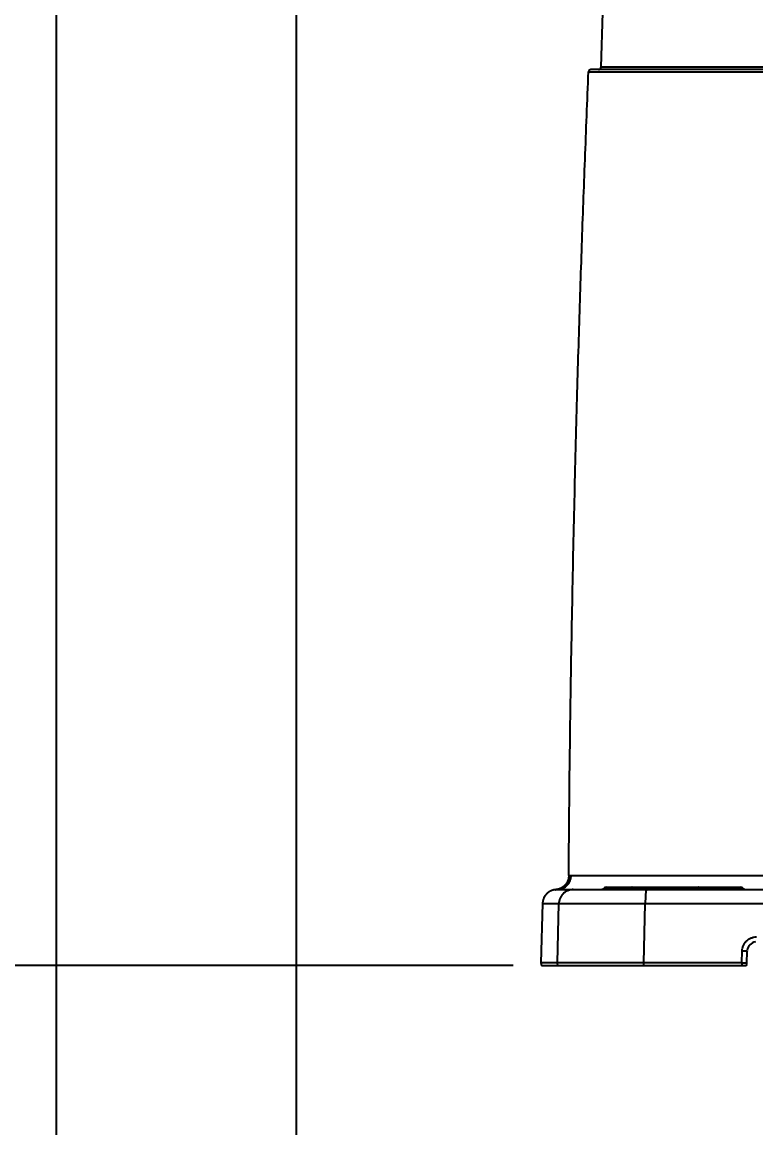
# Model space of a CAD drawing. Header units: millimetres. Extents: x 4086 to 8300, y 123 to 1549.
# Drawn here: x 7730.4 to 7769.1, y 1007.5 to 1065.8 of the extents above; entities that cross this region are included whole.
import ezdxf

# ---------------------------------------------------------------- set-up
doc = ezdxf.new("R2010")
doc.units = ezdxf.units.MM
for name, color, linetype in [('外形图', 7, 'Continuous'), ('尺寸标注', 7, 'Continuous'), ('运动范围', 7, 'Continuous')]:
    doc.layers.add(name, color=color, linetype=linetype)
doc.styles.add('思源黑', font='SourceHanSansCN-Normal.ttf')
doc.dimstyles.new('尺寸标注_1_4比例', dxfattribs={"dimtxt": 7, "dimasz": 6, "dimexe": 2, "dimexo": 1.5, "dimgap": 1, "dimtad": 1, "dimdec": 1, "dimlfac": 4, "dimdsep": 46, "dimtxsty": '思源黑', "dimcen": 0.09, "dimadec": 0, "dimazin": 0, "dimtp": 0.01, "dimtm": 0.01, "dimtfac": 1, "dimtdec": 1, "dimtofl": 0, "dimtmove": 0, "dimatfit": 3, "dimfxl": 1, "dimtolj": 1, "dimarcsym": 0})

# ---------------------------------------------------------------- blocks, each defined once
blk = doc.blocks.new('*D784')
at = {"layer": 'Defpoints', "color": 0}
for p in [(7771.133, 1079.219), (7783.633, 1072.555), (7783.633, 998.904)]:
    blk.add_point(p, dxfattribs=at)
at = {"layer": '尺寸标注', "color": 0, "lineweight": -2}
for p, q in [((7771.133, 1077.719), (7771.133, 996.904)), ((7783.633, 1071.055), (7783.633, 996.904)), ((7765.133, 998.904), (7759.133, 998.904)), ((7789.633, 998.904), (7795.633, 998.904))]:
    blk.add_line(p, q, dxfattribs=at)
at = {"layer": '尺寸标注', "color": 0}
for points in [[(7765.133, 997.904), (7765.133, 999.904), (7771.133, 998.904)], [(7789.633, 999.904), (7789.633, 997.904), (7783.633, 998.904)]]:
    blk.add_solid(points, dxfattribs=at)
at = {"layer": '尺寸标注', "color": 0, "insert": (7776.87, 1003.528), "char_height": 7, "attachment_point": 5, "style": '思源黑'}
blk.add_mtext('\\A1;50', dxfattribs=at)
blk = doc.blocks.new('*D788')
at = {"layer": 'Defpoints', "color": 0}
for p in [(7603.046, 1103.555), (7783.633, 1008.427), (7603.046, 916.786)]:
    blk.add_point(p, dxfattribs=at)
at = {"layer": '尺寸标注', "color": 0, "lineweight": -2}
for p, q in [((7603.046, 1102.055), (7603.046, 914.786)), ((7783.633, 1006.927), (7783.633, 914.786)), ((7777.633, 916.786), (7609.046, 916.786))]:
    blk.add_line(p, q, dxfattribs=at)
at = {"layer": '尺寸标注', "color": 0}
for points in [[(7609.046, 917.786), (7609.046, 915.786), (7603.046, 916.786)], [(7777.633, 915.786), (7777.633, 917.786), (7783.633, 916.786)]]:
    blk.add_solid(points, dxfattribs=at)
at = {"layer": '尺寸标注', "color": 0, "insert": (7693.34, 921.415), "char_height": 7, "attachment_point": 5, "style": '思源黑'}
blk.add_mtext('\\A1;722.3', dxfattribs=at)
blk = doc.blocks.new('*D789')
at = {"layer": 'Defpoints', "color": 0}
for p in [(7732.192, 1103.555), (7783.633, 1008.427), (7783.633, 948.312)]:
    blk.add_point(p, dxfattribs=at)
at = {"layer": '尺寸标注', "color": 0, "lineweight": -2}
for p, q in [((7732.192, 1102.055), (7732.192, 946.312)), ((7783.633, 1006.927), (7783.633, 946.312)), ((7738.192, 948.312), (7777.633, 948.312))]:
    blk.add_line(p, q, dxfattribs=at)
at = {"layer": '尺寸标注', "color": 0}
for points in [[(7738.192, 949.312), (7738.192, 947.312), (7732.192, 948.312)], [(7777.633, 947.312), (7777.633, 949.312), (7783.633, 948.312)]]:
    blk.add_solid(points, dxfattribs=at)
at = {"layer": '尺寸标注', "color": 0, "insert": (7757.912, 952.937), "char_height": 7, "attachment_point": 5, "style": '思源黑'}
blk.add_mtext('\\A1;205.8', dxfattribs=at)
blk = doc.blocks.new('*D792')
at = {"layer": 'Defpoints', "color": 0}
for p in [(7757.805, 1016.055), (7685.955, 959.632), (7712.796, 959.632)]:
    blk.add_point(p, dxfattribs=at)
at = {"layer": '尺寸标注', "color": 0, "lineweight": -2}
for p, q in [((7756.305, 1016.055), (7683.955, 1016.055)), ((7685.955, 1010.055), (7685.955, 965.632)), ((7711.296, 959.632), (7683.955, 959.632))]:
    blk.add_line(p, q, dxfattribs=at)
at = {"layer": '尺寸标注', "color": 0}
for points in [[(7686.955, 1010.055), (7684.955, 1010.055), (7685.955, 1016.055)], [(7684.955, 965.632), (7686.955, 965.632), (7685.955, 959.632)]]:
    blk.add_solid(points, dxfattribs=at)
at = {"layer": '尺寸标注', "color": 0, "insert": (7681.33, 987.843), "char_height": 7, "attachment_point": 5, "rotation": 90, "style": '思源黑'}
blk.add_mtext('\\A1;225.7', dxfattribs=at)
blk = doc.blocks.new('*D793')
at = {"layer": 'Defpoints', "color": 0}
for p in [(7771.133, 1271.641), (7552.914, 959.632), (7712.796, 959.632)]:
    blk.add_point(p, dxfattribs=at)
at = {"layer": '尺寸标注', "color": 0, "lineweight": -2}
for p, q in [((7769.633, 1271.641), (7550.914, 1271.641)), ((7552.914, 1265.641), (7552.914, 965.632)), ((7711.296, 959.632), (7550.914, 959.632))]:
    blk.add_line(p, q, dxfattribs=at)
at = {"layer": '尺寸标注', "color": 0}
for points in [[(7553.914, 1265.641), (7551.914, 1265.641), (7552.914, 1271.641)], [(7551.914, 965.632), (7553.914, 965.632), (7552.914, 959.632)]]:
    blk.add_solid(points, dxfattribs=at)
at = {"layer": '尺寸标注', "color": 0, "insert": (7548.289, 1115.636), "char_height": 7, "attachment_point": 5, "rotation": 90, "style": '思源黑'}
blk.add_mtext('\\A1;1248', dxfattribs=at)

msp = doc.modelspace()

# ---------------------------------------------------------------- linework, layer by layer
at = {"layer": '外形图'}
for p, q in [((7761.0113, 1066.3046), (7760.9359, 1063.4263)), ((7760.2803, 1063.1847), (7806.9851, 1063.1847)), ((7806.8601, 1063.3046), (7760.4053, 1063.3046)), ((7806.3295, 1063.4263), (7760.9359, 1063.4263)), ((7759.3631, 1020.8001), (7771.085, 1020.8001)), ((7758.5459, 1020.0524), (7758.5395, 1020.0519)), ((7758.5494, 1020.0527), (7758.5459, 1020.0524)), ((7758.5529, 1020.053), (7758.5494, 1020.0527)), ((7758.5563, 1020.0533), (7758.5529, 1020.053)), ((7758.5598, 1020.0536), (7758.5563, 1020.0533)), ((7758.5636, 1020.054), (7758.5598, 1020.0536)), ((7758.5677, 1020.0544), (7758.5636, 1020.054)), ((7758.5714, 1020.0548), (7758.5677, 1020.0544)), ((7758.5764, 1020.0554), (7758.5714, 1020.0548)), ((7758.5825, 1020.0562), (7758.5764, 1020.0554)), ((7758.6168, 1020.0546), (7758.6169, 1020.0546)), ((7758.6169, 1020.0546), (7758.6168, 1020.0546)), ((7758.6169, 1020.0546), (7770.7537, 1020.0546)), ((7761.0816, 1020.1171), (7768.4338, 1020.1171)), ((7761.2469, 1020.1796), (7768.2684, 1020.1796)), ((7757.8536, 1019.3242), (7757.7714, 1016.1861)), ((7757.8536, 1019.3242), (7758.7159, 1019.3242)), ((7758.64, 1016.1861), (7758.7159, 1019.3242)), ((7763.197, 1016.1861), (7763.2744, 1019.3242)), ((7763.2744, 1019.3242), (7770.792, 1019.3242)), ((7768.3701, 1016.1861), (7768.3869, 1016.8303)), ((7768.6358, 1016.173), (7768.6527, 1016.8172)), ((7758.64, 1016.1861), (7757.7714, 1016.1861)), ((7757.8048, 1016.0546), (7768.6024, 1016.0546)), ((7763.197, 1016.1861), (7758.64, 1016.1861)), ((7768.3701, 1016.1861), (7763.197, 1016.1861))]:
    msp.add_line(p, q, dxfattribs=at)
for points in [[(7759.2368, 1020.7956), (7759.2367, 1020.786), (7759.2364, 1020.7763), (7759.2361, 1020.7665), (7759.2356, 1020.7568), (7759.2349, 1020.747), (7759.2342, 1020.7373), (7759.2333, 1020.7276), (7759.2323, 1020.7179), (7759.2312, 1020.7082), (7759.2299, 1020.6985), (7759.2285, 1020.6889), (7759.227, 1020.6792), (7759.2254, 1020.6696), (7759.2236, 1020.66), (7759.2217, 1020.6504), (7759.2197, 1020.6409), (7759.2176, 1020.6314), (7759.2153, 1020.6219), (7759.2129, 1020.6124), (7759.2104, 1020.603), (7759.2078, 1020.5936), (7759.2051, 1020.5842), (7759.2022, 1020.5749), (7759.1992, 1020.5656), (7759.1961, 1020.5564), (7759.1929, 1020.5471), (7759.1895, 1020.538), (7759.1861, 1020.5289), (7759.1825, 1020.5198), (7759.1788, 1020.5108), (7759.1749, 1020.5018), (7759.171, 1020.4929), (7759.1669, 1020.484), (7759.1628, 1020.4752), (7759.1585, 1020.4664), (7759.1541, 1020.4577), (7759.1496, 1020.449), (7759.145, 1020.4404), (7759.1402, 1020.4319), (7759.1354, 1020.4234), (7759.1304, 1020.415), (7759.1254, 1020.4067), (7759.1202, 1020.3984), (7759.1149, 1020.3902), (7759.1095, 1020.3821), (7759.104, 1020.374), (7759.0984, 1020.366), (7759.0928, 1020.3581), (7759.0869, 1020.3502), (7759.081, 1020.3425), (7759.075, 1020.3348), (7759.0689, 1020.3272), (7759.0627, 1020.3196), (7759.0564, 1020.3122), (7759.05, 1020.3048), (7759.0436, 1020.2975), (7759.037, 1020.2903), (7759.0303, 1020.2832), (7759.0235, 1020.2762), (7759.0167, 1020.2693), (7759.0097, 1020.2624), (7759.0027, 1020.2556), (7758.9955, 1020.249), (7758.9883, 1020.2424), (7758.981, 1020.2359), (7758.9737, 1020.2296), (7758.9662, 1020.2233), (7758.9587, 1020.2171), (7758.951, 1020.211), (7758.9433, 1020.205), (7758.9355, 1020.1991), (7758.9277, 1020.1933), (7758.9198, 1020.1876), (7758.9118, 1020.1821), (7758.9037, 1020.1766), (7758.8955, 1020.1712), (7758.8873, 1020.1659), (7758.879, 1020.1608), (7758.8707, 1020.1557), (7758.8623, 1020.1508), (7758.8538, 1020.146), (7758.8453, 1020.1413), (7758.8367, 1020.1366), (7758.828, 1020.1322), (7758.8193, 1020.1278), (7758.8105, 1020.1235), (7758.8017, 1020.1193), (7758.7928, 1020.1153), (7758.7839, 1020.1114), (7758.7749, 1020.1076), (7758.7658, 1020.1039), (7758.7568, 1020.1003), (7758.7477, 1020.0969), (7758.7385, 1020.0935), (7758.7292, 1020.0903), (7758.72, 1020.0872), (7758.711, 1020.0843), (7758.7025, 1020.0817), (7758.6944, 1020.0794), (7758.6868, 1020.0772), (7758.6796, 1020.0752), (7758.6727, 1020.0735), (7758.6661, 1020.0718), (7758.6599, 1020.0703), (7758.6539, 1020.0689), (7758.6481, 1020.0676), (7758.6426, 1020.0664), (7758.6372, 1020.0653), (7758.6321, 1020.0643), (7758.6271, 1020.0633), (7758.6224, 1020.0624), (7758.6177, 1020.0616), (7758.6133, 1020.0608), (7758.609, 1020.0601), (7758.6048, 1020.0594), (7758.6008, 1020.0588), (7758.5968, 1020.0582), (7758.5931, 1020.0576), (7758.5894, 1020.0571), (7758.5859, 1020.0566), (7758.5825, 1020.0562)], [(7758.5395, 1020.0519), (7758.5298, 1020.051), (7758.52, 1020.0499), (7758.5103, 1020.0488), (7758.5006, 1020.0475), (7758.491, 1020.0461), (7758.4813, 1020.0446), (7758.4717, 1020.0429), (7758.4621, 1020.0412), (7758.4525, 1020.0393), (7758.4429, 1020.0372), (7758.4334, 1020.0351), (7758.4239, 1020.0328), (7758.4144, 1020.0304), (7758.4049, 1020.0279), (7758.3955, 1020.0252), (7758.3862, 1020.0225), (7758.3768, 1020.0196), (7758.3675, 1020.0166), (7758.3583, 1020.0134), (7758.3491, 1020.0102), (7758.3399, 1020.0068), (7758.3308, 1020.0033), (7758.3217, 1019.9997), (7758.3126, 1019.996), (7758.3037, 1019.9921), (7758.2947, 1019.9881), (7758.2858, 1019.9841), (7758.277, 1019.9799), (7758.2682, 1019.9756), (7758.2595, 1019.9711), (7758.2509, 1019.9666), (7758.2423, 1019.962), (7758.2337, 1019.9572), (7758.2253, 1019.9523), (7758.2168, 1019.9473), (7758.2085, 1019.9422), (7758.2002, 1019.937), (7758.192, 1019.9317), (7758.1839, 1019.9263), (7758.1758, 1019.9208), (7758.1678, 1019.9152), (7758.1599, 1019.9095), (7758.152, 1019.9036), (7758.1443, 1019.8977), (7758.1366, 1019.8917), (7758.129, 1019.8855), (7758.1214, 1019.8793), (7758.114, 1019.873), (7758.1066, 1019.8665), (7758.0994, 1019.86), (7758.0922, 1019.8534), (7758.085, 1019.8467), (7758.078, 1019.8399), (7758.0711, 1019.833), (7758.0643, 1019.826), (7758.0575, 1019.819), (7758.0508, 1019.8118), (7758.0443, 1019.8046), (7758.0378, 1019.7972), (7758.0314, 1019.7898), (7758.0252, 1019.7823), (7758.019, 1019.7748), (7758.0129, 1019.7671), (7758.0069, 1019.7594), (7758.0011, 1019.7516), (7757.9953, 1019.7437), (7757.9896, 1019.7357), (7757.984, 1019.7277), (7757.9786, 1019.7196), (7757.9732, 1019.7114), (7757.968, 1019.7031), (7757.9628, 1019.6948), (7757.9578, 1019.6864), (7757.9529, 1019.678), (7757.9481, 1019.6695), (7757.9434, 1019.6609), (7757.9388, 1019.6523), (7757.9343, 1019.6436), (7757.93, 1019.6349), (7757.9257, 1019.6261), (7757.9216, 1019.6172), (7757.9176, 1019.6083), (7757.9137, 1019.5993), (7757.9099, 1019.5903), (7757.9062, 1019.5812), (7757.9027, 1019.5721), (7757.8992, 1019.563), (7757.8959, 1019.5538), (7757.8927, 1019.5445), (7757.8897, 1019.5353), (7757.8867, 1019.5259), (7757.8839, 1019.5166), (7757.8812, 1019.5072), (7757.8786, 1019.4978), (7757.8762, 1019.4883), (7757.8738, 1019.4788), (7757.8716, 1019.4693), (7757.8695, 1019.4597), (7757.8676, 1019.4502), (7757.8658, 1019.4406), (7757.864, 1019.4309), (7757.8625, 1019.4213), (7757.861, 1019.4116), (7757.8597, 1019.4019), (7757.8585, 1019.3922), (7757.8574, 1019.3825), (7757.8564, 1019.3728), (7757.8556, 1019.3631), (7757.8549, 1019.3533), (7757.8543, 1019.3436), (7757.8539, 1019.3338), (7757.8536, 1019.3242)], [(7757.7714, 1016.1861), (7757.7713, 1016.1821), (7757.7713, 1016.178), (7757.7714, 1016.1738), (7757.7715, 1016.1696), (7757.7717, 1016.1654), (7757.772, 1016.1613), (7757.7723, 1016.1571), (7757.7727, 1016.153), (7757.7732, 1016.1488), (7757.7738, 1016.1447), (7757.7744, 1016.1405), (7757.7751, 1016.1364), (7757.7758, 1016.1323), (7757.7767, 1016.1282), (7757.7775, 1016.1241), (7757.7785, 1016.1201), (7757.7795, 1016.116), (7757.7806, 1016.112), (7757.7818, 1016.108), (7757.783, 1016.104), (7757.7843, 1016.1), (7757.7857, 1016.0961), (7757.7871, 1016.0921), (7757.7886, 1016.0882), (7757.7902, 1016.0844), (7757.7918, 1016.0805), (7757.7935, 1016.0767), (7757.7952, 1016.0729), (7757.797, 1016.0691), (7757.7989, 1016.0654), (7757.8009, 1016.0617), (7757.8029, 1016.058), (7757.8048, 1016.0546)]]:
    msp.add_lwpolyline(points, dxfattribs=at)
for centre, radius, start, end in [((7760.4052, 1063.1796), 0.125, 90, 177.647955), ((7760.8109, 1063.4296), 0.125, 270, 358.5), ((7760.9162, 1020.3046), 0.25, 270, 311.409622), ((7761.2469, 1019.9296), 0.25, 90, 131.409622), ((7768.2685, 1019.9296), 0.25, 48.590378, 90), ((7768.5992, 1020.3046), 0.25, 228.590378, 270), ((7769.1525, 1016.8042), 0.5, 98.238781, 174.297157), ((7768.3859, 1016.1796), 0.25, 330, 358.5)]:
    msp.add_arc(centre, radius, start, end, dxfattribs=at)
for points, knots in [([(7759.2368, 1020.7956), (7759.2428, 1021.8121), (7759.2586, 1023.8476), (7759.2919, 1026.8983), (7759.3338, 1029.9372), (7759.3832, 1032.9453), (7759.4391, 1035.9034), (7759.5192, 1039.6923), (7759.6081, 1043.3509), (7759.7041, 1046.8625), (7759.7764, 1049.3266), (7759.8512, 1051.6997), (7759.9289, 1054.0106), (7760.0101, 1056.2883), (7760.1248, 1059.3428), (7760.2169, 1061.6411), (7760.2803, 1063.1847)], [0, 0, 0, 0, 0.0719176, 0.1440141, 0.2158379, 0.2869372, 0.3568601, 0.4251548, 0.5550505, 0.6157757, 0.6736878, 0.7294516, 0.7837516, 0.8372722, 0.8906976, 1, 1, 1, 1]), ([(7758.6169, 1020.0546), (7758.6413, 1020.0546), (7758.6899, 1020.057), (7758.7622, 1020.0677), (7758.8331, 1020.0855), (7758.9019, 1020.1101), (7758.968, 1020.1414), (7759.0516, 1020.1916), (7759.1464, 1020.2693), (7759.2242, 1020.3641), (7759.2746, 1020.4478), (7759.3061, 1020.514), (7759.331, 1020.5831), (7759.3491, 1020.6542), (7759.3602, 1020.7268), (7759.3629, 1020.7757), (7759.3631, 1020.8001)], [0, 0, 0, 0, 0.0623581, 0.1247218, 0.1870978, 0.2494915, 0.3119075, 0.3743498, 0.4991743, 0.6241247, 0.6867194, 0.7493405, 0.8119842, 0.8746457, 0.9373193, 1, 1, 1, 1]), ([(7759.2368, 1020.7956), (7759.2368, 1020.7956), (7759.2368, 1020.7956), (7759.2368, 1020.7956), (7759.2369, 1020.7956), (7759.2369, 1020.7956), (7759.2371, 1020.7956), (7759.2373, 1020.7956), (7759.2376, 1020.7956), (7759.2379, 1020.7957), (7759.2383, 1020.7957), (7759.239, 1020.7957), (7759.24, 1020.7958), (7759.2413, 1020.7959), (7759.2429, 1020.796), (7759.2448, 1020.7961), (7759.2469, 1020.7963), (7759.2502, 1020.7965), (7759.2549, 1020.7968), (7759.2613, 1020.7972), (7759.2687, 1020.7976), (7759.2771, 1020.798), (7759.2865, 1020.7985), (7759.2968, 1020.7989), (7759.3126, 1020.7994), (7759.3348, 1020.8), (7759.3532, 1020.8001), (7759.3631, 1020.8001)], [0, 0, 0, 0, 0.0000612, 0.0002448, 0.0005509, 0.0009794, 0.0022036, 0.0039175, 0.006121, 0.008814, 0.0119966, 0.0156686, 0.0244809, 0.0352507, 0.0479775, 0.0626611, 0.0793011, 0.0978966, 0.1409504, 0.1918157, 0.2504859, 0.3169545, 0.3912131, 0.4732541, 0.5630714, 0.7660121, 1, 1, 1, 1]), ([(7758.5451, 1020.0523), (7758.5447, 1020.0523), (7758.548, 1020.0525), (7758.5496, 1020.0526), (7758.5562, 1020.053), (7758.5636, 1020.0533), (7758.5739, 1020.0538), (7758.5861, 1020.0542), (7758.6007, 1020.0545), (7758.6112, 1020.0546), (7758.6168, 1020.0546)], [0, 0, 0, 0, 0.0156033, 0.0624802, 0.1406225, 0.2500147, 0.3906486, 0.5625188, 0.7656267, 1, 1, 1, 1]), ([(7759.463, 1020.0546), (7759.4389, 1020.0546), (7759.3908, 1020.0523), (7759.3193, 1020.0418), (7759.2492, 1020.0245), (7759.1811, 1020.0004), (7759.1155, 1019.9699), (7759.0325, 1019.921), (7758.9382, 1019.8451), (7758.8602, 1019.7525), (7758.8093, 1019.6705), (7758.7772, 1019.6056), (7758.7515, 1019.5379), (7758.7324, 1019.468), (7758.7201, 1019.3965), (7758.7165, 1019.3483), (7758.7159, 1019.3242)], [0, 0, 0, 0, 0.0624091, 0.1248218, 0.1872428, 0.2496757, 0.3121237, 0.3745893, 0.4994354, 0.6243672, 0.6869366, 0.7495243, 0.8121278, 0.874744, 0.9373691, 1, 1, 1, 1]), ([(7762.4406, 1020.0546), (7762.4439, 1020.0546), (7762.4506, 1020.0553), (7762.4606, 1020.0584), (7762.4703, 1020.0636), (7762.4798, 1020.0707), (7762.4889, 1020.0798), (7762.5009, 1020.0948), (7762.5085, 1020.1078), (7762.5131, 1020.1171)], [0, 0, 0, 0, 0.0989611, 0.201201, 0.3096065, 0.4264244, 0.5532143, 0.6909117, 1, 1, 1, 1]), ([(7762.5857, 1020.1796), (7762.5824, 1020.1796), (7762.5756, 1020.1789), (7762.5657, 1020.1757), (7762.5559, 1020.1706), (7762.5465, 1020.1634), (7762.5374, 1020.1544), (7762.5253, 1020.1394), (7762.5178, 1020.1264), (7762.5131, 1020.1171)], [0, 0, 0, 0, 0.0989611, 0.201201, 0.3096065, 0.4264244, 0.5532143, 0.6909117, 1, 1, 1, 1]), ([(7763.3377, 1020.0546), (7763.3372, 1020.0546), (7763.3361, 1020.0544), (7763.3346, 1020.0537), (7763.333, 1020.0526), (7763.3308, 1020.0504), (7763.3282, 1020.0464), (7763.3253, 1020.0402), (7763.3223, 1020.0324), (7763.3194, 1020.0229), (7763.3165, 1020.0117), (7763.3137, 1019.9989), (7763.3109, 1019.9844), (7763.3071, 1019.9621), (7763.3026, 1019.9304), (7763.2978, 1019.888), (7763.2933, 1019.8402), (7763.2891, 1019.7874), (7763.2855, 1019.7301), (7763.2823, 1019.6689), (7763.2786, 1019.581), (7763.2755, 1019.4657), (7763.2745, 1019.3721), (7763.2744, 1019.3242)], [0, 0, 0, 0, 0.0020873, 0.0043348, 0.0068716, 0.0097883, 0.0169698, 0.0261551, 0.0374523, 0.0509034, 0.0665173, 0.0842832, 0.1041771, 0.1261649, 0.1762447, 0.234109, 0.2992509, 0.3710862, 0.4489623, 0.5321674, 0.6199369, 0.8058986, 1, 1, 1, 1]), ([(7765.9496, 1020.0546), (7765.9529, 1020.0546), (7765.9596, 1020.0553), (7765.9696, 1020.0584), (7765.9793, 1020.0636), (7765.9888, 1020.0707), (7765.9979, 1020.0798), (7766.0099, 1020.0948), (7766.0175, 1020.1078), (7766.0221, 1020.1171)], [0, 0, 0, 0, 0.0989611, 0.201201, 0.3096065, 0.4264244, 0.5532143, 0.6909117, 1, 1, 1, 1]), ([(7766.0947, 1020.1796), (7766.0914, 1020.1796), (7766.0846, 1020.1789), (7766.0747, 1020.1757), (7766.0649, 1020.1706), (7766.0555, 1020.1634), (7766.0464, 1020.1544), (7766.0343, 1020.1394), (7766.0267, 1020.1264), (7766.0221, 1020.1171)], [0, 0, 0, 0, 0.0989611, 0.201201, 0.3096065, 0.4264244, 0.5532143, 0.6909117, 1, 1, 1, 1]), ([(7758.7159, 1019.3242), (7758.7237, 1019.3245), (7758.7423, 1019.325), (7758.7751, 1019.3257), (7758.8173, 1019.3263), (7758.8688, 1019.3269), (7758.9297, 1019.3274), (7759.0289, 1019.3281), (7759.1751, 1019.3288), (7759.3762, 1019.3295), (7759.6105, 1019.3299), (7759.8762, 1019.3302), (7760.1711, 1019.3303), (7760.4931, 1019.3302), (7760.9691, 1019.3298), (7761.6117, 1019.3288), (7762.4258, 1019.3269), (7762.9872, 1019.3252), (7763.2744, 1019.3242)], [0, 0, 0, 0, 0.0051072, 0.0122989, 0.0215621, 0.032879, 0.0462284, 0.0615847, 0.0981969, 0.1424356, 0.1939622, 0.2523818, 0.3172464, 0.3880586, 0.464275, 0.6305442, 0.8109609, 1, 1, 1, 1]), ([(7768.3869, 1016.8303), (7768.3882, 1016.8786), (7768.3972, 1016.951), (7768.4228, 1017.0442), (7768.4486, 1017.112), (7768.481, 1017.177), (7768.5194, 1017.2385), (7768.5636, 1017.2961), (7768.6131, 1017.3491), (7768.6675, 1017.3971), (7768.7262, 1017.4396), (7768.7888, 1017.4762), (7768.8546, 1017.5067), (7768.923, 1017.5307), (7769.0168, 1017.5536), (7769.0893, 1017.5607), (7769.1375, 1017.5607)], [0, 0, 0, 0, 0.124945, 0.1874986, 0.250054, 0.3126091, 0.3751611, 0.4377072, 0.5002458, 0.5627748, 0.6252925, 0.6877981, 0.7502911, 0.8127712, 0.8752396, 1, 1, 1, 1]), ([(7768.3869, 1016.8303), (7768.4039, 1016.8299), (7768.4374, 1016.829), (7768.4787, 1016.8277), (7768.5105, 1016.8265), (7768.5329, 1016.8256), (7768.5539, 1016.8247), (7768.5733, 1016.8238), (7768.5909, 1016.8229), (7768.6065, 1016.822), (7768.6201, 1016.8212), (7768.63, 1016.8204), (7768.6367, 1016.8198), (7768.6409, 1016.8194), (7768.6444, 1016.819), (7768.6473, 1016.8187), (7768.6496, 1016.8183), (7768.6512, 1016.818), (7768.6521, 1016.8177), (7768.6526, 1016.8174), (7768.6527, 1016.8173), (7768.6527, 1016.8172)], [0, 0, 0, 0, 0.1913497, 0.3772383, 0.465701, 0.5499352, 0.6290633, 0.7022609, 0.7687661, 0.8278869, 0.8790094, 0.9216042, 0.9395637, 0.9552349, 0.9685796, 0.9795662, 0.9881729, 0.9943912, 0.9982454, 0.9993363, 1, 1, 1, 1]), ([(7758.6733, 1016.0546), (7758.6676, 1016.0645), (7758.6575, 1016.0851), (7758.6468, 1016.1179), (7758.6407, 1016.1517), (7758.6397, 1016.1747), (7758.64, 1016.1861)], [0, 0, 0, 0, 0.2499004, 0.4998849, 0.749928, 1, 1, 1, 1]), ([(7763.1998, 1016.0546), (7763.1988, 1016.0757), (7763.1973, 1016.1196), (7763.1969, 1016.1634), (7763.197, 1016.1861)], [0, 0, 0, 0, 0.4825728, 1, 1, 1, 1]), ([(7768.3701, 1016.1861), (7768.3692, 1016.1747), (7768.3681, 1016.152), (7768.3681, 1016.1184), (7768.3693, 1016.0911), (7768.3708, 1016.0699), (7768.3718, 1016.0596), (7768.3723, 1016.0546)], [0, 0, 0, 0, 0.2605509, 0.5171492, 0.7651359, 0.8844875, 1, 1, 1, 1]), ([(7768.6358, 1016.173), (7768.6358, 1016.1731), (7768.6357, 1016.1732), (7768.6353, 1016.1735), (7768.6343, 1016.1738), (7768.6327, 1016.1741), (7768.6304, 1016.1745), (7768.6275, 1016.1748), (7768.624, 1016.1752), (7768.6198, 1016.1756), (7768.6131, 1016.1762), (7768.6032, 1016.1769), (7768.5897, 1016.1778), (7768.574, 1016.1787), (7768.5564, 1016.1796), (7768.537, 1016.1805), (7768.516, 1016.1814), (7768.4937, 1016.1823), (7768.4618, 1016.1835), (7768.429, 1016.1845), (7768.3955, 1016.1855), (7768.3786, 1016.1859), (7768.3701, 1016.1861)], [0, 0, 0, 0, 0.0006609, 0.0017521, 0.0056072, 0.0118254, 0.020432, 0.0314187, 0.0447636, 0.060435, 0.0783947, 0.1209902, 0.1721134, 0.231235, 0.297741, 0.3709394, 0.450068, 0.5343027, 0.6227655, 0.8086532, 0.904139, 1, 1, 1, 1])]:
    msp.add_open_spline(points, degree=3, knots=knots, dxfattribs=at)
at = {"layer": '运动范围'}
msp.add_line((7744.8827, 965.8743), (7744.8827, 1074.7912), dxfattribs=at)
msp.add_arc((7771.1327, 1103.5546), 168.0862, 10, 225, dxfattribs=at)

# ---------------------------------------------------------------- dimensions: what is measured, and where the dimension line sits
at = {"layer": '尺寸标注'}
for base, p1, picture, middle in [((7552.9138, 959.6321), (7771.1327, 1271.6408), '*D793', (7552.9138, 1115.6364)), ((7685.9547, 959.6321), (7757.8048, 1016.0546), '*D792', (7685.9547, 987.8433))]:
    dim = msp.add_linear_dim(base=base, p1=p1, p2=(7712.7964, 959.6321), angle=90, dimstyle='尺寸标注_1_4比例', dxfattribs=at)
    dim.commit()
    dim.dimension.update_dxf_attribs({"geometry": picture, "text_midpoint": middle, "dimtype": 160})
for base, p1, p2, picture, middle in [((7603.0465, 916.7862), (7783.6327, 1008.4271), (7603.0465, 1103.5546), '*D788', (7693.3396, 916.7862)), ((7783.6327, 998.9036), (7771.1327, 1079.2187), (7783.6327, 1072.5546), '*D784', (7776.8699, 998.9036))]:
    dim = msp.add_linear_dim(base=base, p1=p1, p2=p2, dimstyle='尺寸标注_1_4比例', dxfattribs=at)
    dim.commit()
    dim.dimension.update_dxf_attribs({"geometry": picture, "text_midpoint": middle, "dimtype": 160})
dim = msp.add_linear_dim(base=(7783.6327, 948.3125), p1=(7732.1918, 1103.5546), p2=(7783.6327, 1008.4271), dimstyle='尺寸标注_1_4比例', dxfattribs=at)
dim.commit()
dim.dimension.update_dxf_attribs({"geometry": '*D789', "text_midpoint": (7757.9122, 952.9368)})

doc.saveas('drawing.dxf')
